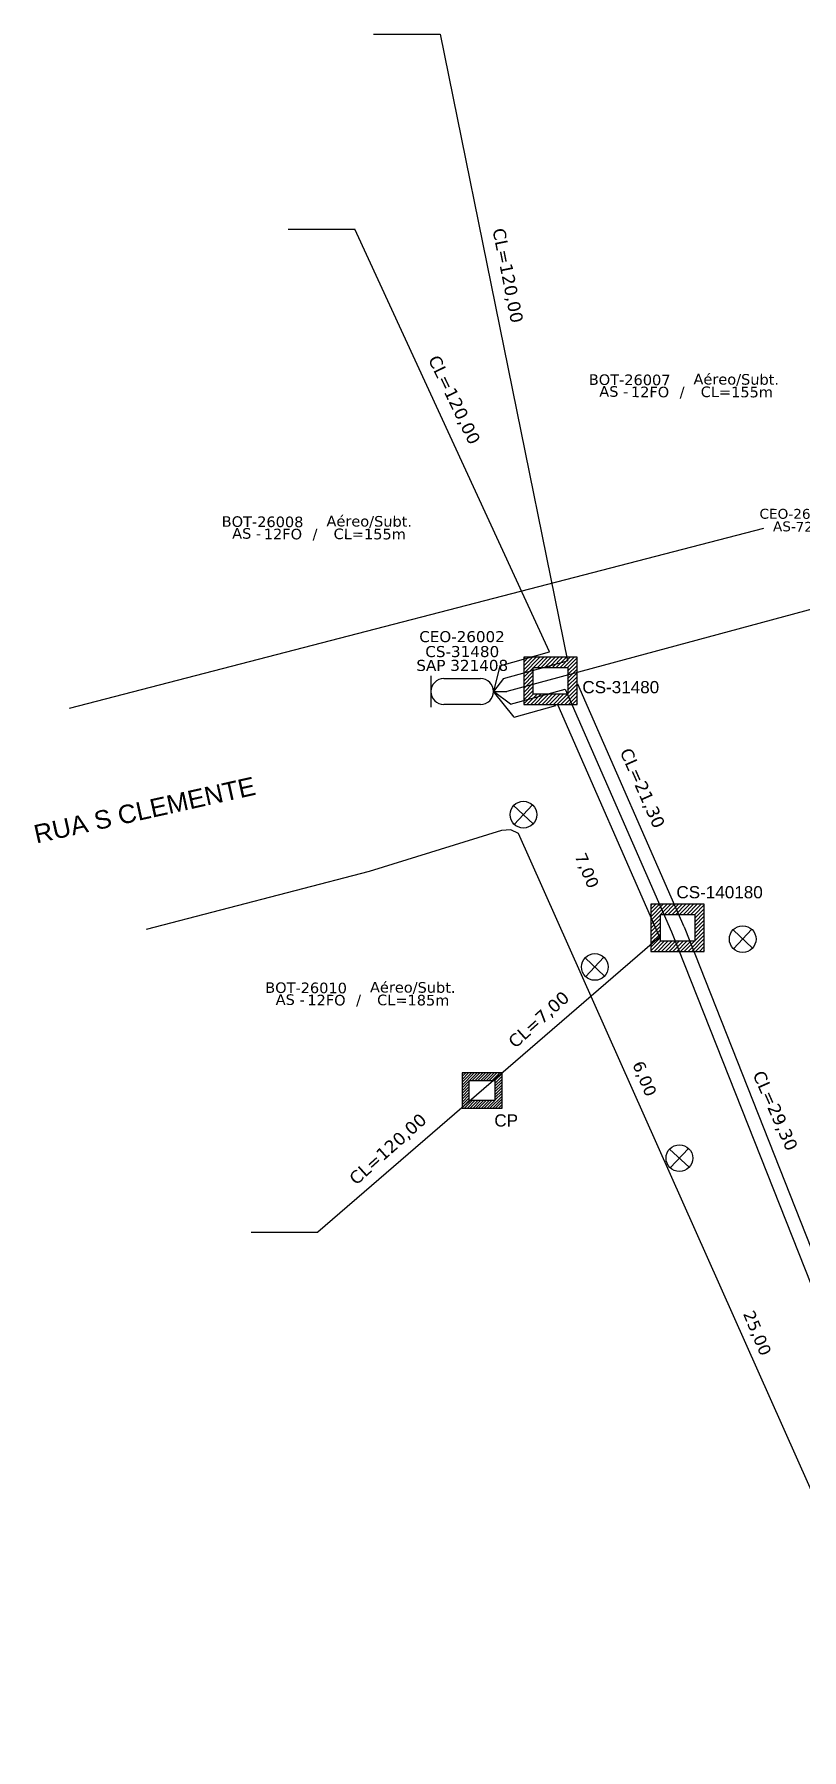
# Model space of a CAD drawing. Extents: x -89 to 1641, y 705 to 1299.
# Drawn here: x 413.1 to 477.5, y 1038.9 to 1182.9 of the extents above; entities that cross this region are included whole.
import ezdxf
from ezdxf.enums import TextEntityAlignment as Align

# ---------------------------------------------------------------- set-up
doc = ezdxf.new("R2010")
doc.units = 0
for name, color, linetype in [('10.1-Caixas Subterrâneas', 5, 'Continuous'), ('10.4-Postes', 1, 'Continuous'), ('20.4-CEOS', 1, 'Continuous'), ('20.5-CEO', 1, 'Continuous'), ('CAP a instalar', 1, 'Continuous'), ('celulas gpon', 7, 'Continuous'), ('label_cabos', 7, 'Continuous'), ('Legenda', 1, 'Continuous'), ('QUADRA', 7, 'Continuous')]:
    doc.layers.add(name, color=color, linetype=linetype)
doc.layers.add('EXTRA', color=50, linetype='Continuous', plot=False)
doc.layers.add('Segmento Logradouro Texto', color=7, linetype='Continuous', lineweight=0)
doc.styles.add('DIGICADE', font='arial.ttf')
doc.styles.add('siredit', font='verdana.ttf')
doc.styles.get("Standard").update_dxf_attribs({"font": 'arial.ttf'})

# ---------------------------------------------------------------- blocks, each defined once
blk = doc.blocks.new('*X65')
at = {"color": 0, "linetype": 'Continuous'}
for p, q in [((-1.25, 0.34099), (-0.49099, 1.1)), ((-1.25, 0.517767), (-0.667767, 1.1)), ((-1.25, 0.694544), (-0.844544, 1.1)), ((-1.25, 0.87132), (-1.02132, 1.1)), ((-1.25, 1.048097), (-1.198097, 1.1)), ((-0.789214, 0.625), (-0.314214, 1.1)), ((-0.612437, 0.625), (-0.137437, 1.1)), ((-0.43566, 0.625), (0.03934, 1.1)), ((-0.258883, 0.625), (0.216117, 1.1)), ((-0.082107, 0.625), (0.392893, 1.1)), ((0.09467, 0.625), (0.56967, 1.1)), ((0.271447, 0.625), (0.746447, 1.1)), ((0.448223, 0.625), (0.923223, 1.1)), ((0.625, 0.625), (1.1, 1.1)), ((0.801777, 0.625), (1.25, 1.073223)), ((0.8035, 0.449947), (1.25, 0.896447)), ((-1.25, 0.164214), (-0.8035, 0.610714)), ((-1.25, -0.012563), (-0.8035, 0.433937)), ((-1.25, -0.18934), (-0.8035, 0.25716)), ((-1.25, -0.366117), (-0.8035, 0.080383)), ((0.8035, 0.27317), (1.25, 0.71967)), ((0.8035, 0.096393), (1.25, 0.542893)), ((0.8035, -0.080383), (1.25, 0.366117)), ((0.8035, -0.25716), (1.25, 0.18934)), ((0.8035, -0.433937), (1.25, 0.012563)), ((-1.25, -0.542893), (-0.8035, -0.096393)), ((-1.25, -0.71967), (-0.8035, -0.27317)), ((-1.25, -0.896447), (-0.8035, -0.449947)), ((-1.25, -1.073223), (-0.801777, -0.625)), ((-1.1, -1.1), (-0.625, -0.625)), ((-0.923223, -1.1), (-0.448223, -0.625)), ((-0.746447, -1.1), (-0.271447, -0.625)), ((-0.56967, -1.1), (-0.09467, -0.625)), ((-0.392893, -1.1), (0.082107, -0.625)), ((-0.216117, -1.1), (0.258883, -0.625)), ((-0.03934, -1.1), (0.43566, -0.625)), ((0.137437, -1.1), (0.612437, -0.625)), ((0.314214, -1.1), (0.789214, -0.625)), ((0.49099, -1.1), (1.25, -0.34099)), ((0.667767, -1.1), (1.25, -0.517767)), ((0.8035, -0.610714), (1.25, -0.164214)), ((0.844544, -1.1), (1.25, -0.694544)), ((1.02132, -1.1), (1.25, -0.87132)), ((1.198097, -1.1), (1.25, -1.048097))]:
    blk.add_line(p, q, dxfattribs=at)
blk = doc.blocks.new('MANHOLE_MQ')
at = {"color": 0, "linetype": 'Continuous'}
for p, q in [((0.00000623, 0.00000569), (-0.00000627, 0.00000569)), ((-0.00000627, 0.00000569), (-0.00000627, -0.00000531)), ((0.00000623, -0.00000531), (0.00000623, 0.00000569)), ((-0.00000404, 0.00000331), (0.00000399, 0.00000331)), ((-0.00000404, -0.00000294), (-0.00000404, 0.00000331)), ((0.00000399, 0.00000331), (0.00000399, -0.00000294)), ((0.00000399, -0.00000294), (-0.00000404, -0.00000294)), ((0.00000399, -0.00000294), (0.00000399, -0.00000294)), ((-0.00000627, -0.00000531), (0.00000623, -0.00000531))]:
    blk.add_line(p, q, dxfattribs=at)
at = {"color": 0, "linetype": 'Continuous', "xscale": 5e-06, "yscale": 5e-06, "zscale": 1e-05}
blk.add_blockref('*X65', (-0.00000002, 0.00000019), dxfattribs=at)
blk = doc.blocks.new('LEGENDA DOS CABOS')
at = {"layer": 'EXTRA', "color": 0, "style": 'siredit'}
for tag, p in [('ID', (4.6, 0.97)), ('XX', (9.03, 0.97))]:
    blk.add_attdef(tag, text='', height=0.48, rotation=359.69, dxfattribs=at).set_placement(p, align=Align.MIDDLE_CENTER)
at = {"layer": 'Legenda', "color": 0, "style": 'siredit'}
for tag, p in [('TIPO_CABO', (1.31, 0)), ('CABO', (4.69, -0.05)), ('/', (6.81, -0.05)), ('METROS', (10.03, -0.05))]:
    blk.add_attdef(tag, text='', height=0.8, rotation=359.69, dxfattribs=at).set_placement(p, align=Align.MIDDLE_CENTER)
blk = doc.blocks.new('Inst CB DT OCUP CFOA-SM-AS-80-TS-72')
at = {"layer": 'label_cabos', "color": 0, "style": 'siredit'}
for tag, flags, p in [('ID_ATIVIDADE', 3, (1.31, 2.67)), ('FATOR', 1, (11.56, 2.55))]:
    blk.add_attdef(tag, text='', height=1, rotation=359.69, dxfattribs=dict(at, flags=flags)).set_placement(p, align=Align.MIDDLE_CENTER)
for tag, p in [('DESTINO_CABO', (3.13, 1.26)), ('TIPO_CABO', (13.11, 1.24)), ('TIPO_CABO', (1.76, 0)), ('CABO', (4.69, -0.05)), ('/', (7.71, -0.05)), ('LANCE', (10.91, 0)), ('UND', (15.96, 0)), ('FID', (13.15, -1.41))]:
    blk.add_attdef(tag, text='', height=1, rotation=359.69, dxfattribs=at).set_placement(p, align=Align.MIDDLE_CENTER)
blk.add_attdef('QTDE', (12.43, -0.47), '', height=1, rotation=359.69, dxfattribs=at)

msp = doc.modelspace()

# ---------------------------------------------------------------- linework, layer by layer
at = {"layer": '10.4-Postes', "color": 1}
for p, q in [((453.34, 1118.15), (454.98, 1116.62)), ((454.92, 1118.2), (453.39, 1116.56)), ((471.74, 1107.71), (473.37, 1106.18)), ((473.32, 1107.76), (471.79, 1106.13)), ((459.33, 1105.37), (460.96, 1103.84)), ((460.91, 1105.42), (459.38, 1103.78)), ((466.42, 1089.32), (468.05, 1087.79)), ((468, 1089.38), (466.47, 1087.74))]:
    msp.add_line(p, q, dxfattribs=at)
for centre in [(454.16, 1117.38), (472.55, 1106.94), (460.15, 1104.6), (467.24, 1088.56)]:
    msp.add_circle(centre, 1.12, dxfattribs=at)
at = {"layer": '20.5-CEO', "color": 7}
for p, q in [((447.49, 1128.81), (450.56, 1128.81)), ((450.56, 1126.62), (447.49, 1126.62))]:
    msp.add_line(p, q, dxfattribs=at)
msp.add_lwpolyline([(446.4, 1129.03), (446.4, 1126.39)], dxfattribs=at)
for centre, start, end in [((447.49, 1127.71), 90, 270), ((450.56, 1127.71), 270, 90)]:
    msp.add_arc(centre, 1.09, start, end, dxfattribs=at)
at = {"layer": 'CAP a instalar', "color": 251, "ltscale": 5}
for points in [[(441.59, 1182.86), (447.19, 1182.86)], [(447.19, 1182.86), (457.86, 1130.28)], [(434.43, 1166.51), (440.03, 1166.51)], [(456.34, 1131.03), (456.34, 1131.03), (440.03, 1166.51)], [(452.18, 1129.88), (456.34, 1131.03)], [(452.48, 1128.8), (457.86, 1130.28)], [(452.18, 1129.88), (451.66, 1127.71)], [(452.48, 1128.8), (451.66, 1127.71)], [(453.38, 1125.56), (451.66, 1127.71)], [(458.7, 1128.36), (467.61, 1107.99)], [(453.38, 1125.56), (456.89, 1126.53)], [(457.04, 1126.57), (465.56, 1107.1)], [(465.56, 1107.1), (436.93, 1082.36)], [(467.63, 1107.96), (480.95, 1074.26)], [(431.33, 1082.36), (436.93, 1082.36)]]:
    msp.add_lwpolyline(points, dxfattribs=at)
at = {"layer": 'CAP a instalar', "color": 7, "ltscale": 5}
for points in [[(566.73, 1158.48), (452.78, 1127.71)], [(451.66, 1127.71), (452.78, 1127.71)], [(453.08, 1126.64), (451.66, 1127.71)], [(453.08, 1126.64), (457.67, 1127.91)], [(457.67, 1127.91), (466.58, 1107.55)], [(466.58, 1107.55), (466.58, 1107.55), (479.91, 1073.84)]]:
    msp.add_lwpolyline(points, dxfattribs=at)
at = {"layer": 'QUADRA'}
for points in [[(416.08, 1126.32), (474.31, 1141.41)], [(518.48, 960.29), (512.55, 976.27), (487.62, 1039.75), (453.76, 1115.8), (453.09, 1116.11), (452.33, 1116.05), (441.21, 1112.62), (422.52, 1107.74)]]:
    msp.add_lwpolyline(points, dxfattribs=at)

# ---------------------------------------------------------------- block references
at = {"layer": '10.1-Caixas Subterrâneas', "color": 30}
for p, xscale, yscale, zscale, rotation in [((456.42, 1128.68), 359124.7696084459, 359124.7696084459, 359124.7696084459, 180.0000000000616), ((467.08, 1107.95), 359124.7696084459, 359124.7696084459, 359124.7696084459, 180.0000000000617), ((450.69, 1094.28), 268226.4234340488, 268226.4234340488, 268226.4234340488, 180.000000000061)]:
    msp.add_blockref('MANHOLE_MQ', p, dxfattribs=dict(at, xscale=xscale, yscale=yscale, zscale=zscale, rotation=rotation))
at = {"layer": 'label_cabos', "color": 0, "lineweight": 0}
ref = msp.add_blockref('LEGENDA DOS CABOS', (459.3, 1152.42), dxfattribs=dict(at, xscale=0.8884834430164837, yscale=0.8884834430164837, zscale=0.8884834430164837))
ref.add_attrib('ID', 'BOT-26007', dxfattribs={"color": 0, "height": 0.888, "rotation": 359.69, "style": 'siredit'}).set_placement((463.07, 1153.87), align=Align.MIDDLE_CENTER)
ref.add_attrib('CABO', '12FO', dxfattribs={"color": 0, "height": 0.888, "rotation": 359.69, "style": 'siredit'}).set_placement((464.78, 1152.85), align=Align.MIDDLE_CENTER)
ref.add_attrib('METROS', 'CL=155m', dxfattribs={"color": 0, "height": 0.888, "rotation": 359.69, "style": 'siredit'}).set_placement((472.06, 1152.85), align=Align.MIDDLE_CENTER)
ref.add_attrib('XX', 'Aéreo/Subt.', dxfattribs={"color": 0, "height": 0.8885, "rotation": 359.69, "style": 'siredit'}).set_placement((472.01, 1153.91), align=Align.MIDDLE_CENTER)
ref.add_attrib('/', '/', dxfattribs={"color": 0, "height": 0.888, "rotation": 359.69, "style": 'siredit'}).set_placement((467.47, 1152.85), align=Align.MIDDLE_CENTER)
ref.add_attrib('TIPO_CABO', 'AS -', dxfattribs={"color": 0, "height": 0.888, "rotation": 359.69, "style": 'siredit'}).set_placement((461.74, 1152.89), align=Align.MIDDLE_CENTER)
at = {"layer": 'label_cabos'}
ref = msp.add_blockref('Inst CB DT OCUP CFOA-SM-AS-80-TS-72', (474.59, 1141.57), dxfattribs=dict(at, xscale=0.8316142551429574, yscale=0.8316142551429573, zscale=0.8316142551429573, rotation=0.1315642785740551))
ref.add_attrib('DESTINO_CABO', 'CEO-26003', dxfattribs={"color": 0, "height": 0.832, "rotation": 359.8216, "style": 'siredit'}).set_placement((477.19, 1142.62), align=Align.MIDDLE_CENTER)
ref.add_attrib('CABO', '72FO', dxfattribs={"color": 0, "height": 0.832, "rotation": 359.8216, "style": 'siredit'}).set_placement((478.49, 1141.53), align=Align.MIDDLE_CENTER)
ref.add_attrib('TIPO_CABO', 'Duto Ocup.', dxfattribs={"color": 0, "height": 0.832, "rotation": 359.8216, "style": 'siredit'}).set_placement((485.49, 1142.63), align=Align.MIDDLE_CENTER)
ref.add_attrib('/', '/', dxfattribs={"color": 0, "height": 0.832, "rotation": 359.8216, "style": 'siredit'}).set_placement((481, 1141.54), align=Align.MIDDLE_CENTER)
ref.add_attrib('TIPO_CABO', 'AS-', dxfattribs={"color": 0, "height": 0.832, "rotation": 359.8216, "style": 'siredit'}).set_placement((476.05, 1141.57), align=Align.MIDDLE_CENTER)
ref.add_attrib('FID', '03.LC1', dxfattribs={"color": 0, "height": 0.832, "rotation": 359.8216, "style": 'siredit'}).set_placement((485.53, 1140.42), align=Align.MIDDLE_CENTER)
ref.add_attrib('LANCE', 'CC=', dxfattribs={"color": 0, "height": 0.832, "rotation": 359.8216, "style": 'siredit'}).set_placement((483.66, 1141.59), align=Align.MIDDLE_CENTER)
ref.add_attrib('QTDE', '105', (484.93, 1141.2), dxfattribs={"color": 0, "height": 0.832, "rotation": 359.8216, "style": 'siredit'})
ref.add_attrib('UND', 'm', dxfattribs={"color": 0, "height": 0.832, "rotation": 359.8216, "style": 'siredit'}).set_placement((487.86, 1141.6), align=Align.MIDDLE_CENTER)
at = {"layer": 'label_cabos', "color": 0, "lineweight": 0}
ref = msp.add_blockref('LEGENDA DOS CABOS', (428.51, 1140.51), dxfattribs=dict(at, xscale=0.8884834430164837, yscale=0.8884834430164837, zscale=0.8884834430164837))
ref.add_attrib('ID', 'BOT-26008', dxfattribs={"color": 0, "height": 0.888, "rotation": 359.69, "style": 'siredit'}).set_placement((432.28, 1141.96), align=Align.MIDDLE_CENTER)
ref.add_attrib('CABO', '12FO', dxfattribs={"color": 0, "height": 0.888, "rotation": 359.69, "style": 'siredit'}).set_placement((433.99, 1140.93), align=Align.MIDDLE_CENTER)
ref.add_attrib('METROS', 'CL=155m', dxfattribs={"color": 0, "height": 0.888, "rotation": 359.69, "style": 'siredit'}).set_placement((441.27, 1140.93), align=Align.MIDDLE_CENTER)
ref.add_attrib('XX', 'Aéreo/Subt.', dxfattribs={"color": 0, "height": 0.8885, "rotation": 359.69, "style": 'siredit'}).set_placement((441.23, 1142), align=Align.MIDDLE_CENTER)
ref.add_attrib('/', '/', dxfattribs={"color": 0, "height": 0.888, "rotation": 359.69, "style": 'siredit'}).set_placement((436.68, 1140.93), align=Align.MIDDLE_CENTER)
ref.add_attrib('TIPO_CABO', 'AS -', dxfattribs={"color": 0, "height": 0.888, "rotation": 359.69, "style": 'siredit'}).set_placement((430.95, 1140.98), align=Align.MIDDLE_CENTER)
ref = msp.add_blockref('LEGENDA DOS CABOS', (432.17, 1101.4), dxfattribs=dict(at, xscale=0.8884834430164837, yscale=0.8884834430164837, zscale=0.8884834430164837))
ref.add_attrib('ID', 'BOT-26010', dxfattribs={"color": 0, "height": 0.888, "rotation": 359.69, "style": 'siredit'}).set_placement((435.93, 1102.85), align=Align.MIDDLE_CENTER)
ref.add_attrib('CABO', '12FO', dxfattribs={"color": 0, "height": 0.888, "rotation": 359.69, "style": 'siredit'}).set_placement((437.64, 1101.82), align=Align.MIDDLE_CENTER)
ref.add_attrib('METROS', 'CL=185m', dxfattribs={"color": 0, "height": 0.888, "rotation": 359.69, "style": 'siredit'}).set_placement((444.92, 1101.82), align=Align.MIDDLE_CENTER)
ref.add_attrib('XX', 'Aéreo/Subt.', dxfattribs={"color": 0, "height": 0.8885, "rotation": 359.69, "style": 'siredit'}).set_placement((444.88, 1102.89), align=Align.MIDDLE_CENTER)
ref.add_attrib('/', '/', dxfattribs={"color": 0, "height": 0.888, "rotation": 359.69, "style": 'siredit'}).set_placement((440.33, 1101.82), align=Align.MIDDLE_CENTER)
ref.add_attrib('TIPO_CABO', 'AS -', dxfattribs={"color": 0, "height": 0.888, "rotation": 359.69, "style": 'siredit'}).set_placement((434.6, 1101.86), align=Align.MIDDLE_CENTER)

# ---------------------------------------------------------------- texts
at = {"layer": '10.1-Caixas Subterrâneas', "color": 30}
for s, p in [('CS-31480', (459.1, 1127.57)), ('CS-140180', (466.99, 1110.36)), ('CP', (451.72, 1091.21))]:
    msp.add_text(s, height=1.025, dxfattribs=at).set_placement(p)
at = {"layer": '20.4-CEOS', "color": 7, "linetype": 'ByBlock', "lineweight": 0, "style": 'siredit'}
msp.add_text('CEO-26002', height=0.924, dxfattribs=at).set_placement((449.01, 1132.78), align=Align.TOP_CENTER)
at = {"layer": '20.5-CEO', "color": 7, "linetype": 'ByBlock', "lineweight": 0, "style": 'siredit'}
for s, p in [('CS-31480', (449.03, 1131.53)), ('SAP 321408', (449.03, 1130.37))]:
    msp.add_text(s, height=0.927, dxfattribs=at).set_placement(p, align=Align.TOP_CENTER)
at = {"layer": 'celulas gpon', "color": 3, "style": 'siredit'}
for s, rotation, p in [('CL=120,00', 281.2514, (451.56, 1166.48)), ('CL=120,00', 295.8186, (446.14, 1155.6)), ('CL=21,30', 293.9407, (462.22, 1122.67)), ('CL=7,00', 41.9287, (453.47, 1097.72)), ('CL=29,30', 293.9407, (473.36, 1095.6)), ('CL=120,00', 41.9287, (440.13, 1086.24))]:
    msp.add_text(s, height=1.053, rotation=rotation, dxfattribs=at).set_placement(p)
at = {"layer": 'celulas gpon', "style": 'siredit'}
for s, p in [('7,00', (458.44, 1113.92)), ('6,00', (463.28, 1096.45)), ('25,00', (472.56, 1075.51))]:
    msp.add_text(s, height=1.003, rotation=292.6616, dxfattribs=at).set_placement(p)
at = {"layer": 'Segmento Logradouro Texto', "color": 5, "linetype": 'Continuous', "insert": (412.97, 1116.46), "char_height": 1.5454, "width": 19.3842, "attachment_point": 1, "rotation": 12.5683, "style": 'DIGICADE'}
msp.add_mtext('\\o\\l\\fArial|b0|i0|c0|p34;\\T1.0000000000;\\W1.0000000000;RUA S CLEMENTE', dxfattribs=at)

doc.saveas('drawing.dxf')
